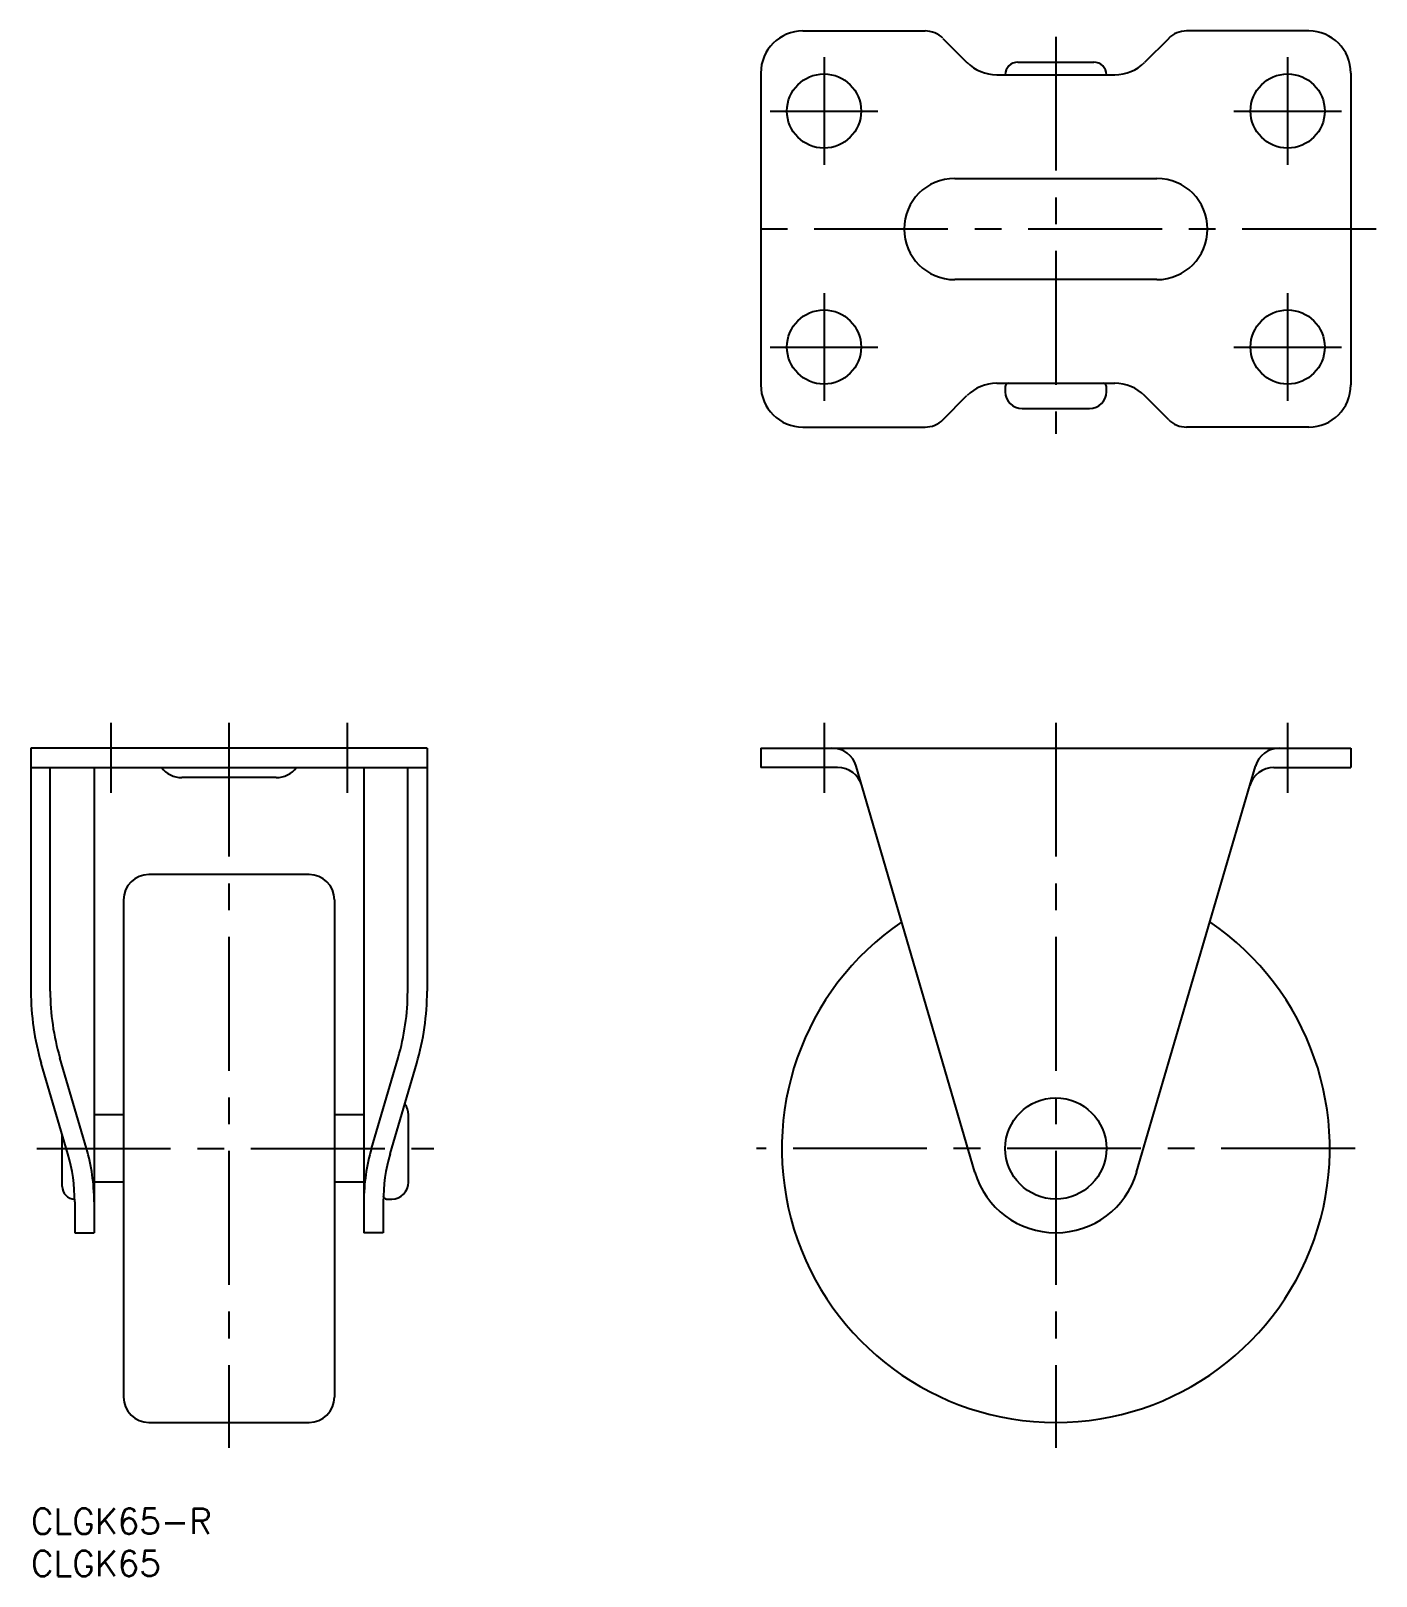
# Model space of a CAD drawing. Extents: x 0 to 160, y -8 to 175.
import ezdxf

# ---------------------------------------------------------------- set-up
doc = ezdxf.new("R2010")
doc.units = 0
doc.header["$LTSCALE"] = 0.5
doc.linetypes.add('CENTER', pattern=[50.8, 31.75, -6.35, 6.35, -6.35])
for name, color, linetype in [('MSM_CENTER', 1, 'CENTER'), ('MSM_CONTINUOUS', 7, 'CONTINUOUS'), ('MSM_PART_NUMBER', 7, 'CONTINUOUS')]:
    doc.layers.add(name, color=color, linetype=linetype)
doc.styles.get("Standard").update_dxf_attribs({"font": 'txt.shx', "height": 4, "bigfont": 'bigfont.shx'})

# ---------------------------------------------------------------- blocks, each defined once
blk = doc.blocks.new('*U18')
at = {"layer": 'MSM_PART_NUMBER'}
blk.add_text('CLGK65-R', height=3, dxfattribs=at).set_placement((0, -3))
blk = doc.blocks.new('*U19')
at = {"layer": 'MSM_PART_NUMBER'}
blk.add_text('CLGK65', height=3, dxfattribs=at).set_placement((0, -8))

msp = doc.modelspace()

# ---------------------------------------------------------------- linework, layer by layer
at = {"layer": 'MSM_CENTER'}
for p, q in [((121.59, 174.6), (121.59, 127.5)), ((94.09, 172.2), (94.09, 159.4)), ((149.09, 172.2), (149.09, 159.4)), ((87.69, 165.8), (100.49, 165.8)), ((142.69, 165.8), (155.49, 165.8)), ((159.59, 151.8), (83.59, 151.8)), ((94.09, 144.2), (94.09, 131.4)), ((149.09, 144.2), (149.09, 131.4)), ((87.69, 137.8), (100.49, 137.8)), ((142.69, 137.8), (155.49, 137.8)), ((9.5, 93.23), (9.5, 84.93)), ((23.5, 93.23), (23.5, 7.23)), ((37.5, 93.23), (37.5, 84.93)), ((94.09, 93.23), (94.09, 84.93)), ((121.59, 93.23), (121.59, 7.23)), ((149.09, 93.23), (149.09, 84.93)), ((0.7, 42.73), (47.8, 42.73)), ((157.09, 42.73), (86.09, 42.73))]:
    msp.add_line(p, q, dxfattribs=at)
at = {"layer": 'MSM_CONTINUOUS'}
for p, q in [((91.59, 175.3), (106.07, 175.3)), ((108.19, 174.42), (111.05, 171.57)), ((134.98, 174.42), (132.12, 171.57)), ((151.59, 175.3), (137.1, 175.3)), ((117.09, 171.6), (126.09, 171.6)), ((86.59, 170.3), (86.59, 133.3)), ((114.59, 170.1), (128.59, 170.1)), ((156.59, 170.3), (156.59, 133.3)), ((109.59, 157.8), (133.59, 157.8)), ((133.59, 145.8), (109.59, 145.8)), ((108.19, 129.18), (111.05, 132.04)), ((114.59, 133.5), (128.59, 133.5)), ((115.59, 133.1), (115.59, 132.5)), ((127.59, 132.5), (127.59, 133.1)), ((134.98, 129.18), (132.12, 132.04)), ((117.59, 130.5), (125.59, 130.5)), ((91.59, 128.3), (106.07, 128.3)), ((151.59, 128.3), (137.1, 128.3)), ((47, 90.23), (0, 90.23)), ((0, 90.23), (0, 61.38)), ((47, 90.23), (47, 61.38)), ((86.59, 90.23), (156.59, 90.23)), ((86.59, 90.23), (86.59, 87.93)), ((156.59, 90.23), (156.59, 87.93)), ((111.99, 39.92), (97.91, 88.07)), ((131.18, 39.92), (145.26, 88.07)), ((0, 87.93), (47, 87.93)), ((2.3, 61.38), (2.3, 87.93)), ((7.5, 87.93), (7.5, 32.73)), ((29.1, 86.73), (17.9, 86.73)), ((39.5, 87.93), (39.5, 32.73)), ((44.7, 61.38), (44.7, 87.93)), ((95.7, 87.93), (86.59, 87.93)), ((147.47, 87.93), (156.59, 87.93)), ((33, 75.23), (14, 75.23)), ((11, 72.23), (11, 13.23)), ((36, 72.23), (36, 13.23)), ((6.59, 42.73), (3.43, 53.5)), ((40.41, 42.73), (43.57, 53.5)), ((4.38, 42.09), (1.23, 52.85)), ((42.62, 42.09), (45.77, 52.85)), ((11, 46.73), (7.5, 46.73)), ((39.5, 46.73), (36, 46.73)), ((44.8, 38.73), (44.8, 46.73)), ((3.7, 38.23), (3.7, 44.36)), ((11, 38.73), (7.5, 38.73)), ((39.5, 38.73), (36, 38.73)), ((42.2, 36.73), (42.8, 36.73)), ((5.2, 36.4), (5.2, 32.73)), ((41.8, 36.4), (41.8, 32.73)), ((5.2, 32.73), (7.5, 32.73)), ((41.8, 32.73), (39.5, 32.73)), ((14, 10.23), (33, 10.23))]:
    msp.add_line(p, q, dxfattribs=at)
for centre, radius in [((94.09, 165.8), 4.4), ((149.09, 165.8), 4.4), ((94.09, 137.8), 4.4), ((149.09, 137.8), 4.4), ((121.59, 42.73), 6)]:
    msp.add_circle(centre, radius, dxfattribs=at)
for centre, radius, start, end in [((91.59, 170.3), 5, 90, 180), ((106.07, 172.3), 3, 45, 90), ((137.1, 172.3), 3, 90, 135), ((151.59, 170.3), 5, 0, 90), ((114.59, 175.1), 5, 225, 270), ((117.09, 170.1), 1.5, 90, 180), ((126.09, 170.1), 1.5, 0, 90), ((128.59, 175.1), 5, 270, 315), ((109.59, 151.8), 6, 90, 270), ((133.59, 151.8), 6, 270, 90), ((91.59, 133.3), 5, 180, 270), ((114.59, 128.5), 5, 90, 135), ((115.99, 133.1), 0.4, 90, 180), ((117.59, 132.5), 2, 180, 270), ((125.59, 132.5), 2, 270, 0), ((127.19, 133.1), 0.4, 0, 90), ((128.59, 128.5), 5, 45, 90), ((151.59, 133.3), 5, 270, 0), ((106.07, 131.3), 3, 270, 315), ((137.1, 131.3), 3, 225, 270), ((95.03, 87.23), 3, 16.3, 90), ((148.14, 87.23), 3, 90, 163.7), ((17.9, 89.73), 3, 216.8699, 270), ((29.1, 89.73), 3, 270, 323.1301), ((95.7, 84.93), 3, 16.3, 90), ((147.47, 84.93), 3, 90, 163.7), ((14, 72.23), 3, 90, 180), ((33, 72.23), 3, 0, 90), ((121.59, 42.73), 32.5, 124.2202, 55.7798), ((30.3, 61.38), 30.3, 180, 196.35), ((30.3, 61.38), 28, 180, 196.35), ((16.7, 61.38), 28, 343.65, 0), ((16.7, 61.38), 30.3, 343.65, 0), ((42.8, 46.73), 2, 0, 38.7299), ((-15, 36.4), 22.5, 0, 16.35), ((62, 36.4), 22.5, 163.65, 180), ((-15, 36.4), 20.2, 0, 16.35), ((62, 36.4), 20.2, 163.65, 180), ((42.8, 38.73), 2, 270, 0), ((121.59, 42.73), 10, 196.3, 343.7), ((5.2, 38.23), 1.5, 180, 270), ((42.2, 37.13), 0.4, 187.8106, 270), ((14, 13.23), 3, 180, 270), ((33, 13.23), 3, 270, 0)]:
    msp.add_arc(centre, radius, start, end, dxfattribs=at)

# ---------------------------------------------------------------- block references
for name in ['*U18', '*U19']:
    msp.add_blockref(name, (0, 0), dxfattribs=at)

doc.saveas('drawing.dxf')
